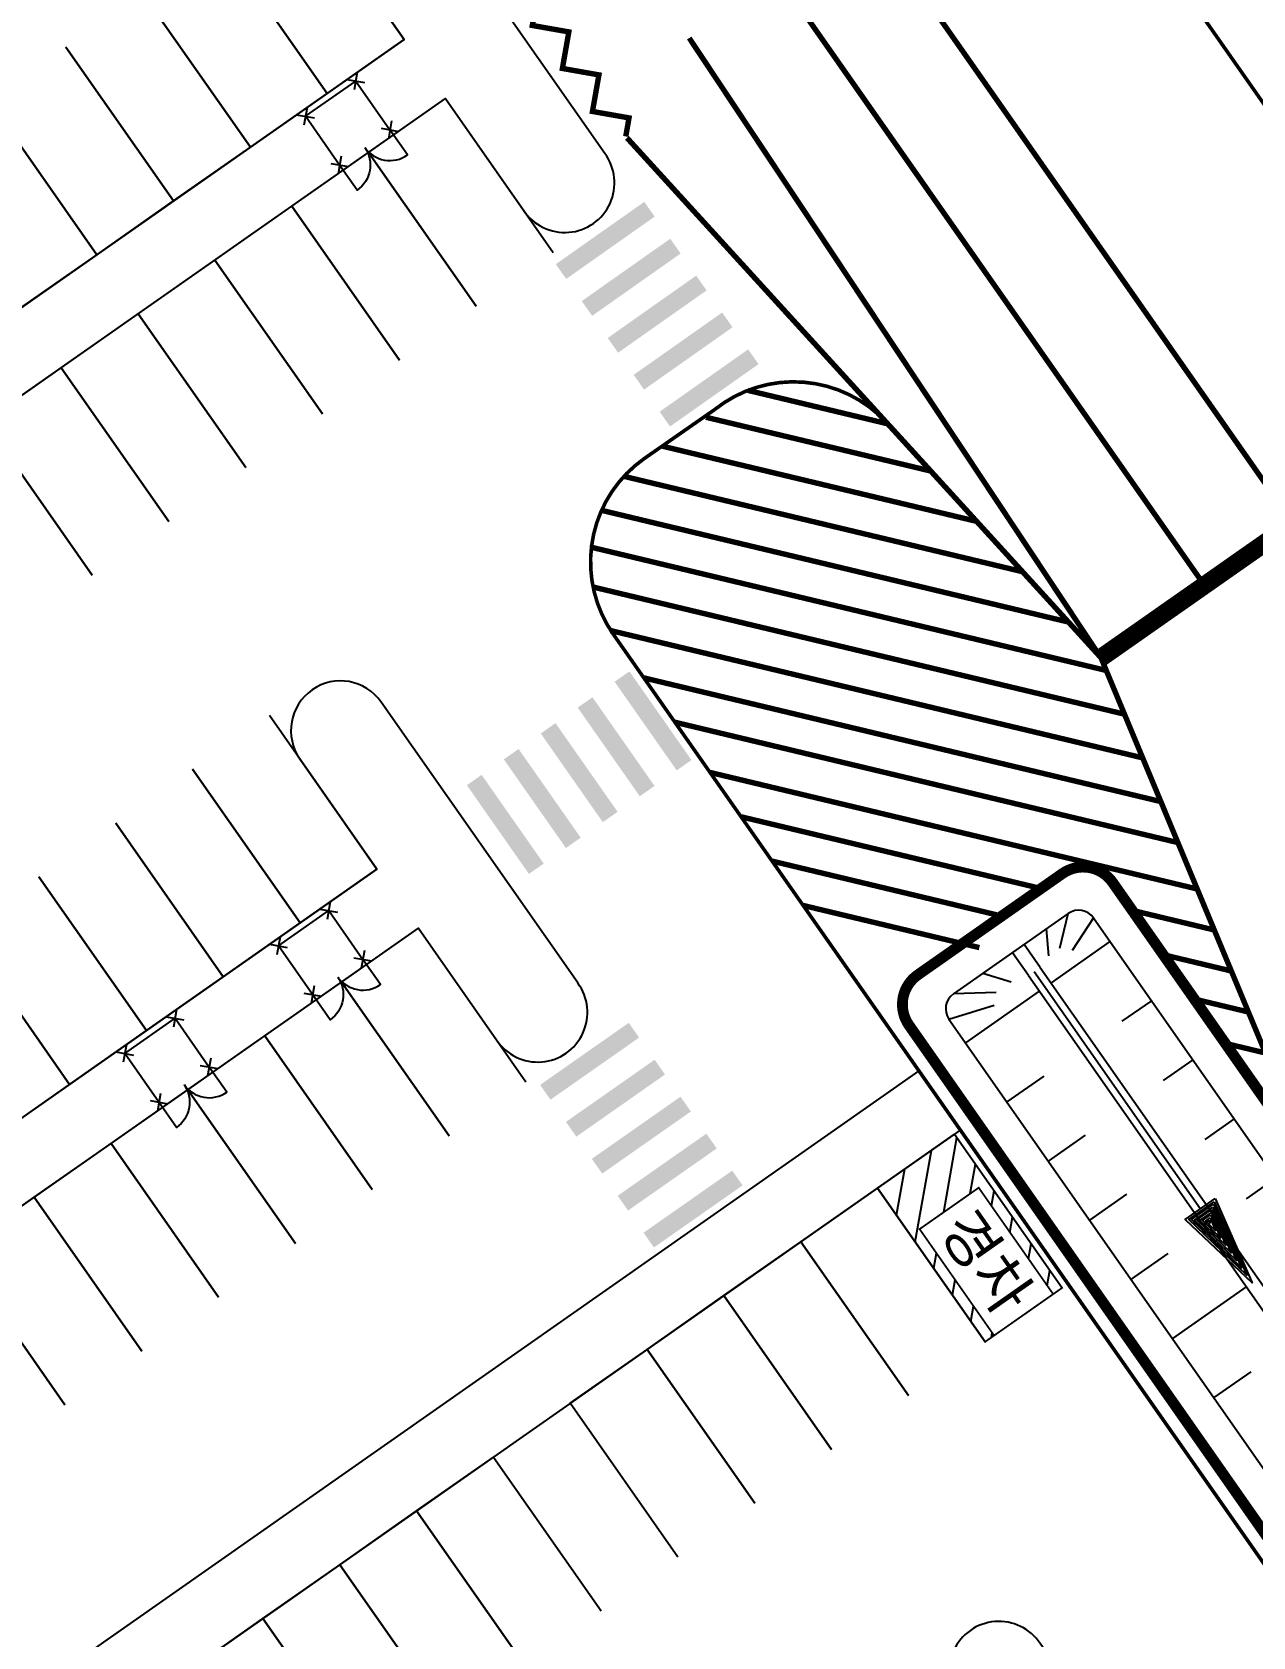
# Model space of a CAD drawing. Header units: millimetres. Extents: x 152904052 to 153933663, y 538271515 to 539240469.
# Drawn here: x 153378759 to 153412601, y 538551338 to 538595809 of the extents above; entities that cross this region are included whole.
import ezdxf
from ezdxf.enums import TextEntityAlignment as Align

# ---------------------------------------------------------------- set-up
doc = ezdxf.new("R2010")
doc.units = ezdxf.units.MM
doc.layers.add('FENC', color=7, linetype='Continuous')
doc.layers.add('SCHM', color=9, linetype='Continuous')
doc.styles.add('IIAC FONT', font='GulimChe.ttf')

# ---------------------------------------------------------------- blocks, each defined once
blk = doc.blocks.new('MF-2(H2000)')
for points in [[(48447494, 24728615), (48447141, 24728262)], [(48447141, 24728615), (48447494, 24728262)], [(48449194, 24728615), (48448841, 24728262)], [(48448841, 24728615), (48449194, 24728262)], [(48447494, 24726965), (48447141, 24726612)], [(48447141, 24726965), (48447494, 24726612)], [(48449194, 24726965), (48448841, 24726612)], [(48448841, 24726965), (48449194, 24726612)]]:
    blk.add_lwpolyline(points)
at = {"ltscale": 3}
blk.add_lwpolyline([(48447317, 24726788), (48447317, 24726788), (48447317, 24728438), (48449017, 24728438), (48449017, 24726788), (48449017, 24726788)], dxfattribs=at)
at = {"ltscale": 5}
for points in [[(48448167, 24726788, -0.414214), (48447317, 24725938), (48447317, 24726788)], [(48448167, 24726788, 0.414214), (48449017, 24725938), (48449017, 24726788)]]:
    blk.add_lwpolyline(points, format="xyb", dxfattribs=at)

msp = doc.modelspace()

# ---------------------------------------------------------------- hatches: boundary and pattern name
at = {"layer": 'SCHM'}
h = msp.add_hatch(dxfattribs=at)
h.set_pattern_fill('ANSI31', color=256, scale=200, angle=35)
h.set_pattern_definition([(80, (123100578.3, 494282809.15), (-625.352923, 110.266593), [])])
h.paths.add_polyline_path([(153404328.1, 538565268.5), (153402198.3, 538563777.2), (153405180.9, 538559517.6), (153405426.7, 538559689.6), (153403361.8, 538562638.6), (153405000.1, 538563785.7), (153407065, 538560836.8), (153407310.7, 538561008.9)])

# ---------------------------------------------------------------- linework, layer by layer
for p, q in [((153407245.2, 538570424), (153407484, 538571384.7)), ((153408180.3, 538571262), (153407593.4, 538570362.6)), ((153406872.4, 538570956.4), (153406939.4, 538570209.9)), ((153406379, 538569662), (153405933.1, 538570298.8)), ((153406706.7, 538569891.4), (153406260.8, 538570528.2)), ((153408639.3, 538570606.7), (153407006.4, 538569463.3)), ((153406706.7, 538569891.4), (153425175.9, 538543514.7)), ((153405897.2, 538569480.1), (153405115.6, 538569726.3)), ((153406379, 538569662), (153424848.2, 538543285.2)), ((153405488.4, 538569193.9), (153404298.1, 538569153.9)), ((153406678.8, 538569233.9), (153404634.2, 538567802.2)), ((153409786.8, 538568968.6), (153408970.2, 538568396.8)), ((153404175.3, 538568457.5), (153405427, 538568845.7)), ((153410934.3, 538567330.5), (153410117.5, 538566758.6)), ((153406803.6, 538566879.7), (153405781.3, 538566163.9)), ((153412081.8, 538565692.5), (153411264.9, 538565120.4)), ((153407950.8, 538565241.4), (153406928.5, 538564525.6)), ((153413229.3, 538564054.4), (153412412.2, 538563482.2)), ((153409097.9, 538563603.1), (153408075.6, 538562887.3)), ((153410245.1, 538561964.8), (153409222.8, 538561249)), ((153412414.5, 538561042.3), (153410369.9, 538559610.7)), ((153412539.4, 538558688.2), (153411517.1, 538557972.4))]:
    msp.add_line(p, q, dxfattribs=at)
at = {"layer": 'SCHM', "const_width": 300}
msp.add_lwpolyline([(153382280.1, 538500129.9), (153391066.5, 538510265.4), (153422858.3, 538532437.8, 0.4143172), (153425623.6, 538548104.4), (153408712.5, 538572245.2, 0.4141458), (153407319.9, 538572490.6), (153403311.7, 538569684, 0.4142136), (153403066.1, 538568291.2), (153423313.3, 538539375.2), (153372545, 538503826.8), (153348008.6, 538508153.2, 0.1989124), (153340909.9, 538506579.5), (153283005.5, 538466034.4), (153077550.5, 538759454.5)], format="xyb", dxfattribs=at)
at = {"layer": 'SCHM', "ltscale": 0.3}
for points, const_width in [([(153406805.2, 538602527.5), (153413357.7, 538593169.5)], 100), ([(153399432.9, 538597365.3), (153411257, 538580478.7)], 150), ([(153396975.4, 538595644.6), (153408390, 538578471.1)], 150)]:
    msp.add_lwpolyline(points, dxfattribs=dict(at, const_width=const_width))
at = {"layer": 'SCHM', "ltscale": 0.0008}
for points in [[(153392383.1, 538590870.6, 1.0251063), (153394635.6, 538592447.8), (153389185.9, 538600231.2, 1), (153386933.2, 538598653.8), (153389069.8, 538595602.5), (153262756.6, 538507157), (153260620, 538510208.3, 1), (153258367.3, 538508631), (153263787.6, 538500890, 1), (153266040.3, 538502467.4), (153263903.7, 538505518.7), (153390217, 538593964.2)], [(153391632.6, 538567882.9, 1.0250702), (153393885.2, 538569460.1), (153388435.4, 538577243.4, 1), (153386182.8, 538575666.1), (153388319.3, 538572614.7), (153273310.4, 538492084.6), (153271173.8, 538495135.9, 1), (153268921.1, 538493558.6), (153274341.4, 538485817.6, 1), (153276594.1, 538487395), (153274457.5, 538490446.3), (153389466.5, 538570976.4)], [(153404492, 538565383.2), (153403344.8, 538567021.5), (153343423.8, 538525064.4), (153346764.9, 538520292.8, 1), (153349017.6, 538521870.1), (153346823.7, 538525003.4)], [(153366996.2, 538512408.1), (153364995.6, 538515265.3), (153407591.5, 538545091.2), (153409946.6, 538541727.8, 1.0249981), (153412199.3, 538543305), (153408877.9, 538548048.5), (153406703.6, 538551153.6, 1.0249981), (153404451.1, 538549576.2), (153406444.3, 538546729.5), (153359588.8, 538513921), (153356606.2, 538518180.6), (153352605.2, 538515379, 0.6681786), (153353405.1, 538511771.1), (153365258.8, 538509681, 0.6681786)]]:
    msp.add_lwpolyline(points, format="xyb", close=True, dxfattribs=at)
at = {"layer": 'SCHM', "ltscale": 0.005}
for points, const_width in [([(153395216, 538592917.2), (153395306.7, 538593431.3), (153394293.9, 538593609.9), (153394472.5, 538594622.7), (153393459.7, 538594801.2), (153393638.3, 538595814), (153392625.5, 538595992.6), (153392804.1, 538597005.4), (153391791.3, 538597183.9), (153391969.9, 538598196.7), (153390957.1, 538598375.3), (153391135.7, 538599388.1), (153390122.9, 538599566.6), (153390301.5, 538600579.4), (153389795.1, 538600668.7)], 150), ([(153372427.9, 538504355.2), (153422617, 538539498), (153394798.3, 538579227.2)], 100)]:
    msp.add_lwpolyline(points, dxfattribs=dict(at, const_width=const_width))
at = {"layer": 'SCHM'}
for points, const_width in [([(153400743.2, 538600724.3), (153414164.8, 538581556.2)], 150), ([(153398602.8, 538585880.5), (153402477.6, 538584953.7)], 150), ([(153397439.3, 538585135.8), (153403670.9, 538583645.3)], 150), ([(153402456.6, 538584976.7), (153408390, 538578471.1)], 150), ([(153396224.7, 538584335.8), (153404943.1, 538582250.5)], 150), ([(153395166.6, 538583498.3), (153406215.2, 538580855.6)], 150), ([(153394546, 538582556.1), (153407487.4, 538579460.7)], 150), ([(153408390, 538578471.1), (153413714.5, 538582199.4)], 500), ([(153394264.5, 538581532.9), (153408536.4, 538578119.2)], 150), ([(153394310.7, 538580431.3), (153409040.6, 538576908.1)], 150), ([(153394800.9, 538579223.4), (153409544.7, 538575696.9)], 150), ([(153413420.4, 538566385.6), (153408390, 538578471.1)], 150), ([(153395718.2, 538577913.4), (153410048.8, 538574485.8)], 150), ([(153396578.5, 538576684.7), (153410521.7, 538573349.7)], 150), ([(153397552.7, 538575293.5), (153411057, 538572063.4)], 150), ([(153398413, 538574064.8), (153406727.8, 538572076)], 150), ([(153399273.4, 538572836), (153405638.9, 538571313.5)], 150), ([(153400133.8, 538571607.3), (153405018.5, 538570439)], 150), ([(153409254.3, 538571471.7), (153411529.9, 538570927.4)], 150), ([(153410115.1, 538570242.9), (153412002.8, 538569791.4)], 150), ([(153410976, 538569014), (153412475.6, 538568655.3)], 150), ([(153411836.8, 538567785.2), (153413001.7, 538567506.6)], 150)]:
    msp.add_lwpolyline(points, dxfattribs=dict(at, const_width=const_width))
for points in [[(153383957.4, 538598370.8), (153386940, 538594111.2), (153389069.8, 538595602.5), (153386087.2, 538599862.1)], [(153381827.6, 538596879.5), (153384810.2, 538592619.9), (153386940, 538594111.2), (153383957.4, 538598370.8)], [(153379697.8, 538595388.2), (153382680.4, 538591128.6), (153384810.2, 538592619.9), (153381827.6, 538596879.5)], [(153377568, 538593896.9), (153380550.6, 538589637.3), (153382680.4, 538591128.6), (153379697.8, 538595388.2)], [(153375438.2, 538592405.6), (153378420.8, 538588146), (153380550.6, 538589637.3), (153377568, 538593896.9)], [(153391069.8, 538588213.3), (153388087.2, 538592472.9), (153390217, 538593964.2), (153393199.6, 538589704.6)], [(153388940, 538586722), (153385957.4, 538590981.6), (153388087.2, 538592472.9), (153391069.8, 538588213.3)], [(153386810.2, 538585230.7), (153383827.6, 538589490.3), (153385957.4, 538590981.6), (153388940, 538586722)], [(153384680.4, 538583739.4), (153381697.8, 538587999), (153383827.6, 538589490.3), (153386810.2, 538585230.7)], [(153382550.6, 538582248.1), (153379568, 538586507.7), (153381697.8, 538587999), (153384680.4, 538583739.4)], [(153380420.8, 538580756.8), (153377438.2, 538585016.4), (153379568, 538586507.7), (153382550.6, 538582248.1)], [(153378291, 538579265.5), (153375308.4, 538583525.1), (153377438.2, 538585016.4), (153380420.8, 538580756.8)], [(153383206.9, 538575383), (153386189.5, 538571123.4), (153388319.3, 538572614.7), (153385336.7, 538576874.3)], [(153381077.1, 538573891.7), (153384059.7, 538569632.1), (153386189.5, 538571123.4), (153383206.9, 538575383)], [(153378947.3, 538572400.4), (153381929.9, 538568140.8), (153384059.7, 538569632.1), (153381077.1, 538573891.7)], [(153376817.5, 538570909.1), (153379800.1, 538566649.5), (153381929.9, 538568140.8), (153378947.3, 538572400.4)], [(153407484, 538571384.7), (153404298.1, 538569153.9)], [(153408180.3, 538571262), (153424799.3, 538547538)], [(153374687.7, 538569417.8), (153377670.3, 538565158.2), (153379800.1, 538566649.5), (153376817.5, 538570909.1)], [(153390319.3, 538565225.5), (153387336.7, 538569485.1), (153389466.5, 538570976.4), (153392449.1, 538566716.8)], [(153388189.5, 538563734.2), (153385206.9, 538567993.8), (153387336.7, 538569485.1), (153390319.3, 538565225.5)], [(153406540.3, 538569774.5), (153411145.1, 538563198.1)], [(153404175.3, 538568457.5), (153424424.9, 538539538.2)], [(153386059.7, 538562242.9), (153383077.1, 538566502.5), (153385206.9, 538567993.8), (153388189.5, 538563734.2)], [(153383929.9, 538560751.6), (153380947.3, 538565011.2), (153383077.1, 538566502.5), (153386059.7, 538562242.9)], [(153381800.1, 538559260.3), (153378817.5, 538563519.9), (153380947.3, 538565011.2), (153383929.9, 538560751.6)], [(153405180.9, 538559517.6), (153402198.3, 538563777.2), (153404328.1, 538565268.5), (153407310.7, 538561008.9)], [(153403051.1, 538558026.3), (153400068.5, 538562285.9), (153402198.3, 538563777.2), (153405180.9, 538559517.6)], [(153379670.3, 538557769), (153376687.7, 538562028.6), (153378817.5, 538563519.9), (153381800.1, 538559260.3)], [(153400921.3, 538556535), (153397938.8, 538560794.6), (153400068.5, 538562285.9), (153403051.1, 538558026.3)], [(153377540.5, 538556277.8), (153374557.9, 538560537.3), (153376687.7, 538562028.6), (153379670.3, 538557769)], [(153398791.6, 538555043.7), (153395809, 538559303.3), (153397938.8, 538560794.6), (153400921.3, 538556535)], [(153396661.8, 538553552.4), (153393679.2, 538557812), (153395809, 538559303.3), (153398791.6, 538555043.7)], [(153392402.2, 538550569.8), (153389419.6, 538554829.4), (153391549.4, 538556320.7), (153394532, 538552061.1)], [(153390272.4, 538549078.5), (153387289.8, 538553338.1), (153389419.6, 538554829.4), (153392402.2, 538550569.8)], [(153388142.6, 538547587.2), (153385160, 538551846.8), (153387289.8, 538553338.1), (153390272.4, 538549078.5)], [(153386012.8, 538546095.9), (153383030.2, 538550355.5), (153385160, 538551846.8), (153388142.6, 538547587.2)]]:
    msp.add_lwpolyline(points, dxfattribs=at)
at = {"layer": 'SCHM', "ltscale": 0.05, "const_width": 150}
msp.add_lwpolyline([(153402456.6, 538584976.7), (153395250.1, 538592878.2)], dxfattribs=at)
at = {"layer": 'SCHM', "ltscale": 0.005, "const_width": 100}
msp.add_lwpolyline([(153402456.6, 538584976.7, 0.3955086), (153397683.1, 538585350.3), (153395733.3, 538583993.9, 0.4142136), (153394873.8, 538579119.3)], format="xyb", dxfattribs=at)
at = {"layer": 'SCHM', "const_width": 50}
for points in [[(153407310.7, 538561008.9), (153404328.1, 538565268.5), (153402198.3, 538563777.2), (153405180.9, 538559517.6), (153405426.7, 538559689.6), (153403361.8, 538562638.6), (153405000.1, 538563785.7), (153407065, 538560836.8)], [(153405426.7, 538559689.6), (153407065, 538560836.8), (153405000.1, 538563785.7), (153403361.8, 538562638.6)]]:
    msp.add_lwpolyline(points, close=True, dxfattribs=at)
at = {"layer": 'SCHM'}
for points in [[(153411559, 538563487.9), (153412568.6, 538561165.1), (153412580.3, 538561148.4), (153410739.5, 538562889.2), (153410727.8, 538562905.9), (153411559, 538563487.9)], [(153411530.7, 538563393.5), (153412433, 538561358.7), (153410829.6, 538562902.6), (153411530.7, 538563393.5)], [(153411505, 538563330.7), (153412288.1, 538561565.7), (153410897.4, 538562905.3), (153411505, 538563330.7)], [(153411493.3, 538563247.9), (153412143.2, 538561772.7), (153410979.2, 538562887.9), (153411493.3, 538563247.9)], [(153411464.3, 538563182.8), (153411998.3, 538561979.6), (153411050.3, 538562892.9), (153411464.3, 538563182.8)], [(153411452.6, 538563100), (153411851, 538562189.9), (153411132.1, 538562875.6), (153411452.6, 538563100)], [(153411426.9, 538563037.2), (153411706.1, 538562396.9), (153411199.9, 538562878.3), (153411426.9, 538563037.2)], [(153411411.9, 538562952.1), (153411561.2, 538562603.9), (153411285, 538562863.3), (153411411.9, 538562952.1)], [(153411386.2, 538562889.3), (153411413.9, 538562814.2), (153411352.8, 538562865.9), (153411386.2, 538562889.3)]]:
    msp.add_lwpolyline(points, close=True, dxfattribs=at)
for centre, start, end in [((153407770.8, 538570975.1), 35.01192, 125.00001), ((153404584.9, 538568744.3), 125.00001, 214.99999)]:
    msp.add_arc(centre, 500, start, end, dxfattribs=at)
for points in [[(153395730, 538591104.5), (153393277, 538589377.3), (153396017.8, 538590695.6), (153393564.9, 538588968.5)], [(153396449.6, 538590082.4), (153393996.6, 538588355.3), (153396737.5, 538589673.6), (153394284.5, 538587946.4)], [(153397169.2, 538589060.3), (153394716.3, 538587333.2), (153397457.1, 538588651.5), (153395004.1, 538586924.4)], [(153397888.9, 538588038.2), (153395435.9, 538586311.1), (153398176.7, 538587629.4), (153395723.8, 538585902.3)], [(153398608.5, 538587016.2), (153396155.5, 538585289.1), (153398896.4, 538586607.3), (153396443.4, 538584880.2)], [(153394907.7, 538577806.9), (153396628.4, 538575349.4), (153395317.3, 538578093.7), (153397038, 538575636.2)], [(153393883.7, 538577089.9), (153395604.5, 538574632.5), (153394293.3, 538577376.7), (153396014, 538574919.3)], [(153392859.8, 538576373), (153394580.5, 538573915.5), (153393269.4, 538576659.7), (153394990.1, 538574202.3)], [(153391835.9, 538575656), (153393556.6, 538573198.5), (153392245.4, 538575942.8), (153393966.2, 538573485.3)], [(153390811.9, 538574939), (153392532.6, 538572481.6), (153391221.5, 538575225.8), (153392942.2, 538572768.3)], [(153393129.1, 538566225), (153395586.6, 538567945.7), (153392842.3, 538566634.5), (153395299.8, 538568355.3)], [(153393846.1, 538565201), (153396303.5, 538566921.8), (153393559.3, 538565610.6), (153396016.7, 538567331.4)], [(153394563.1, 538564177.1), (153397020.5, 538565897.9), (153394276.3, 538564586.7), (153396733.7, 538566307.4)], [(153395280.1, 538563153.2), (153397737.5, 538564873.9), (153394993.3, 538563562.8), (153397450.7, 538565283.5)], [(153395997.1, 538562129.2), (153398454.5, 538563850), (153395710.3, 538562538.8), (153398167.7, 538564259.6)]]:
    msp.add_solid(points, dxfattribs=at)

# ---------------------------------------------------------------- block references
at = {"layer": 'FENC', "rotation": 35.00000000244937}
for p in [(127884269.6, 490548886.3), (127883519.1, 490525898.6), (127879259.5, 490522916)]:
    msp.add_blockref('MF-2(H2000)', p, dxfattribs=at)

# ---------------------------------------------------------------- texts
at = {"layer": 'SCHM', "style": 'IIAC FONT'}
msp.add_text('경차', height=1200, rotation=305, dxfattribs=at).set_placement((153405213.4, 538561737.7), align=Align.MIDDLE_CENTER)

doc.saveas('drawing.dxf')
